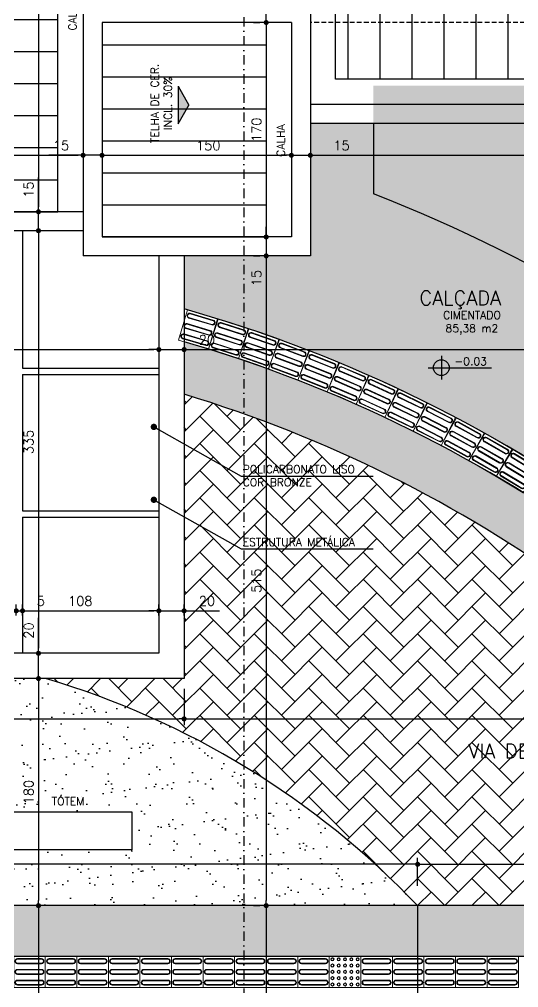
# Model space of a CAD drawing. Header units: millimetres. Extents: x 11997 to 115617, y -26993 to 31834.
# Drawn here: x 14232 to 14627, y -26061 to -25293 of the extents above; entities that cross this region are included whole.
import ezdxf
from ezdxf.enums import TextEntityAlignment as Align

# ---------------------------------------------------------------- set-up
doc = ezdxf.new("R2010")
doc.units = ezdxf.units.MM
doc.linetypes.add('DASHDOT', pattern=[1, 0.5, -0.25, 0, -0.25])
doc.linetypes.add('HIDDEN', pattern=[0.375, 0.25, -0.125])
doc.layers.add('AREA-AMB', color=5, linetype='Continuous', plot=False)
for name, color, linetype in [('COTA', 4, 'Continuous'), ('GRAMA', 64, 'Continuous'), ('H. PAVER CINZA 1', 252, 'Continuous'), ('HATCH', 1, 'Continuous'), ('LCORTE', 1, 'Continuous'), ('NIVEL', 1, 'Continuous'), ('PENA 01', 1, 'Continuous'), ('PENA2', 2, 'Continuous'), ('PENA3', 3, 'Continuous'), ('PROJ', 1, 'HIDDEN'), ('TEXTO1', 1, 'Continuous'), ('TEXTO2', 2, 'Continuous'), ('TEXTO3', 3, 'Continuous')]:
    doc.layers.add(name, color=color, linetype=linetype)
doc.layers.add('PISO TATIL', color=30, linetype='Continuous', lineweight=0)
doc.styles.add('ROMANS', font='romans.shx')
doc.dimstyles.new('EXTERNA100', dxfattribs={"dimtxt": 12.5, "dimasz": 5, "dimexe": 10, "dimexo": 30, "dimgap": 5.5, "dimtad": 1, "dimzin": 12, "dimdsep": 46, "dimtxsty": 'ROMANS', "dimblk1": 'DOT', "dimblk2": 'DOT', "dimsah": 1, "dimcen": 9, "dimclrt": 2, "dimadec": 0, "dimazin": 0, "dimtfac": 1, "dimtmove": 0, "dimatfit": 1, "dimldrblk": 'DOT', "dimfxl": 1, "dimtolj": 1, "dimtzin": 4, "dimarcsym": 0})
doc.dimstyles.new('EXTERNA50', dxfattribs={"dimtxt": 7.5, "dimasz": 4, "dimexe": 5, "dimexo": 30, "dimgap": 4, "dimtad": 1, "dimzin": 12, "dimdsep": 46, "dimtxsty": 'ROMANS', "dimblk1": 'DOT', "dimblk2": 'DOT', "dimsah": 1, "dimcen": 9, "dimclrt": 2, "dimaunit": 1, "dimadec": 3, "dimazin": 0, "dimtfac": 1, "dimtmove": 0, "dimatfit": 1, "dimldrblk": 'DOT', "dimfxl": 1, "dimtolj": 1, "dimtzin": 4, "dimarcsym": 0})
pattern_1 = [(37.5, (13871.96, -25995.616), (-0.8, 24.47066), [0, -19.304, 0, -21.59, 0, -20.6375]), (7.5, (13871.96, -25995.616), (22.4762, 35.8413), [0, -10.414, 0, -17.399, 0, -6.6675]), (327.5, (13856.339, -25995.616), (39.5496, 0.07186), [0, -6.35, 0, -22.86, 0, -29.845]), (317.5, (13856.34, -25995.616), (38.1778, 11.1465), [0, -3.175, 0, -14.986, 0, -17.145])]

# ---------------------------------------------------------------- blocks, each defined once
blk = doc.blocks.new('*U11')
blk.add_hatch(color=256).paths.add_polyline_path([(8.3, -30), (25.6, 0), (8.3, 30)])
for p, q in [((8.3, 30), (25.6, 0)), ((8.3, -30), (8.3, 30)), ((8.3, -30), (25.6, 0))]:
    blk.add_line(p, q)
blk = doc.blocks.new('_DOT')
at = {"color": 0, "linetype": 'ByBlock'}
blk.add_line((-0.5, 0), (-1, 0), dxfattribs=at)
at = {"color": 0, "linetype": 'ByBlock', "const_width": 0.5}
blk.add_lwpolyline([(-0.25, 0, 1), (0.25, 0, 1)], format="xyb", close=True, dxfattribs=at)
blk = doc.blocks.new('*D32')
at = {"layer": 'COTA', "color": 0, "lineweight": -2, "transparency": 16777216}
for p, q in [((14427.25, -25276.62), (14427.25, -25253.54)), ((14417.22, -25280.62), (14422.25, -25280.62)), ((14427.25, -25295.62), (14427.25, -25280.62)), ((14417.22, -25295.62), (14422.25, -25295.62)), ((14427.25, -25299.62), (14427.25, -25303.62))]:
    blk.add_line(p, q, dxfattribs=at)
at = {"layer": 'Defpoints', "color": 0, "transparency": 16777216}
for p in [(14427.25, -25280.62), (14447.22, -25280.62), (14447.22, -25295.62)]:
    blk.add_point(p, dxfattribs=at)
at = {"layer": 'COTA', "color": 0, "lineweight": -2, "transparency": 16777216, "xscale": 4, "yscale": 4, "zscale": 4}
for p, rotation in [((14427.25, -25280.62), 270), ((14427.25, -25295.62), 90)]:
    blk.add_blockref('_DOT', p, dxfattribs=dict(at, rotation=rotation))
at = {"layer": 'COTA', "color": 2, "transparency": 16777216, "insert": (14419.5, -25263.08), "char_height": 7.5, "attachment_point": 5, "rotation": 90, "style": 'ROMANS'}
blk.add_mtext('\\A1;15', dxfattribs=at)
blk = doc.blocks.new('*D33')
at = {"layer": 'COTA', "color": 0, "lineweight": -2, "transparency": 16777216}
for p, q in [((14417.22, -25295.62), (14422.25, -25295.62)), ((14427.25, -25299.62), (14427.25, -25461.62)), ((14417.22, -25465.62), (14422.25, -25465.62))]:
    blk.add_line(p, q, dxfattribs=at)
at = {"layer": 'Defpoints', "color": 0, "transparency": 16777216}
for p in [(14447.22, -25295.62), (14427.25, -25465.62), (14447.22, -25465.62)]:
    blk.add_point(p, dxfattribs=at)
at = {"layer": 'COTA', "color": 0, "lineweight": -2, "transparency": 16777216, "xscale": 4, "yscale": 4, "zscale": 4}
for p, rotation in [((14427.25, -25295.62), 90), ((14427.25, -25465.62), 270)]:
    blk.add_blockref('_DOT', p, dxfattribs=dict(at, rotation=rotation))
at = {"layer": 'COTA', "color": 2, "transparency": 16777216, "insert": (14419.5, -25380.62), "char_height": 7.5, "attachment_point": 5, "rotation": 90, "style": 'ROMANS'}
blk.add_mtext('\\A1;170', dxfattribs=at)
blk = doc.blocks.new('*D34')
at = {"layer": 'COTA', "color": 0, "lineweight": -2, "transparency": 16777216}
for p, q in [((14427.25, -25461.62), (14427.25, -25457.62)), ((14417.22, -25465.62), (14422.25, -25465.62)), ((14427.25, -25465.62), (14427.25, -25480.62)), ((14417.22, -25480.62), (14422.25, -25480.62)), ((14427.25, -25484.62), (14427.25, -25507.69))]:
    blk.add_line(p, q, dxfattribs=at)
at = {"layer": 'Defpoints', "color": 0, "transparency": 16777216}
for p in [(14447.22, -25465.62), (14427.25, -25480.62), (14447.22, -25480.62)]:
    blk.add_point(p, dxfattribs=at)
at = {"layer": 'COTA', "color": 0, "lineweight": -2, "transparency": 16777216, "xscale": 4, "yscale": 4, "zscale": 4}
for p, rotation in [((14427.25, -25465.62), 270), ((14427.25, -25480.62), 90)]:
    blk.add_blockref('_DOT', p, dxfattribs=dict(at, rotation=rotation))
at = {"layer": 'COTA', "color": 2, "transparency": 16777216, "insert": (14419.5, -25498.15), "char_height": 7.5, "attachment_point": 5, "rotation": 90, "style": 'ROMANS'}
blk.add_mtext('\\A1;15', dxfattribs=at)
blk = doc.blocks.new('*D35')
at = {"layer": 'COTA', "color": 0, "lineweight": -2, "transparency": 16777216}
for p, q in [((14417.22, -25480.62), (14422.25, -25480.62)), ((14427.25, -25484.62), (14427.25, -25991.62)), ((14417.22, -25995.62), (14422.25, -25995.62))]:
    blk.add_line(p, q, dxfattribs=at)
at = {"layer": 'Defpoints', "color": 0, "transparency": 16777216}
for p in [(14447.22, -25480.62), (14427.25, -25995.62), (14447.22, -25995.62)]:
    blk.add_point(p, dxfattribs=at)
at = {"layer": 'COTA', "color": 0, "lineweight": -2, "transparency": 16777216, "xscale": 4, "yscale": 4, "zscale": 4}
for p, rotation in [((14427.25, -25480.62), 90), ((14427.25, -25995.62), 270)]:
    blk.add_blockref('_DOT', p, dxfattribs=dict(at, rotation=rotation))
at = {"layer": 'COTA', "color": 2, "transparency": 16777216, "insert": (14419.5, -25738.12), "char_height": 7.5, "attachment_point": 5, "rotation": 90, "style": 'ROMANS'}
blk.add_mtext('\\A1;515', dxfattribs=at)
blk = doc.blocks.new('*D36')
at = {"layer": 'COTA', "color": 0, "lineweight": -2, "transparency": 16777216}
for p, q in [((14417.22, -25995.62), (14422.25, -25995.62)), ((14427.25, -25999.62), (14427.25, -26291.62)), ((14417.22, -26295.62), (14422.25, -26295.62))]:
    blk.add_line(p, q, dxfattribs=at)
at = {"layer": 'Defpoints', "color": 0, "transparency": 16777216}
for p in [(14447.22, -25995.62), (14427.25, -26295.62), (14447.22, -26295.62)]:
    blk.add_point(p, dxfattribs=at)
at = {"layer": 'COTA', "color": 0, "lineweight": -2, "transparency": 16777216, "xscale": 4, "yscale": 4, "zscale": 4}
for p, rotation in [((14427.25, -25995.62), 90), ((14427.25, -26295.62), 270)]:
    blk.add_blockref('_DOT', p, dxfattribs=dict(at, rotation=rotation))
at = {"layer": 'COTA', "color": 2, "transparency": 16777216, "insert": (14419.5, -26145.62), "char_height": 7.5, "attachment_point": 5, "rotation": 90, "style": 'ROMANS'}
blk.add_mtext('\\A1;300', dxfattribs=at)
blk = doc.blocks.new('*D89')
at = {"layer": 'COTA', "color": 0, "lineweight": -2, "transparency": 16777216}
for p, q in [((13842.22, -25387.99), (13842.22, -25405.86)), ((14282.22, -25387.99), (14282.22, -25405.86)), ((13846.22, -25400.86), (14278.22, -25400.86))]:
    blk.add_line(p, q, dxfattribs=at)
at = {"layer": 'Defpoints', "color": 0, "transparency": 16777216}
for p in [(13842.22, -25357.99), (14282.22, -25357.99), (14282.22, -25400.86)]:
    blk.add_point(p, dxfattribs=at)
at = {"layer": 'COTA', "color": 0, "lineweight": -2, "transparency": 16777216, "xscale": 4, "yscale": 4, "zscale": 4, "rotation": 180}
blk.add_blockref('_DOT', (13842.22, -25400.86), dxfattribs=at)
at = {"layer": 'COTA', "color": 0, "lineweight": -2, "transparency": 16777216, "xscale": 4, "yscale": 4, "zscale": 4}
blk.add_blockref('_DOT', (14282.22, -25400.86), dxfattribs=at)
at = {"layer": 'COTA', "color": 2, "transparency": 16777216, "insert": (14062.22, -25393.11), "char_height": 7.5, "attachment_point": 5, "style": 'ROMANS'}
blk.add_mtext('\\A1;440', dxfattribs=at)
blk = doc.blocks.new('*D90')
at = {"layer": 'COTA', "color": 0, "lineweight": -2, "transparency": 16777216}
for p, q in [((14282.22, -25392.18), (14282.22, -25405.86)), ((14297.22, -25392.18), (14297.22, -25405.86)), ((14278.22, -25400.86), (14255.15, -25400.86)), ((14297.22, -25400.86), (14282.22, -25400.86)), ((14301.22, -25400.86), (14305.22, -25400.86))]:
    blk.add_line(p, q, dxfattribs=at)
at = {"layer": 'Defpoints', "color": 0, "transparency": 16777216}
for p in [(14282.22, -25362.18), (14297.22, -25362.18), (14282.22, -25400.86)]:
    blk.add_point(p, dxfattribs=at)
at = {"layer": 'COTA', "color": 0, "lineweight": -2, "transparency": 16777216, "xscale": 4, "yscale": 4, "zscale": 4}
blk.add_blockref('_DOT', (14282.22, -25400.86), dxfattribs=at)
at = {"layer": 'COTA', "color": 0, "lineweight": -2, "transparency": 16777216, "xscale": 4, "yscale": 4, "zscale": 4, "rotation": 180}
blk.add_blockref('_DOT', (14297.22, -25400.86), dxfattribs=at)
at = {"layer": 'COTA', "color": 2, "transparency": 16777216, "insert": (14264.69, -25393.11), "char_height": 7.5, "attachment_point": 5, "style": 'ROMANS'}
blk.add_mtext('\\A1;15', dxfattribs=at)
blk = doc.blocks.new('*D91')
at = {"layer": 'COTA', "color": 0, "lineweight": -2, "transparency": 16777216}
for p, q in [((14297.22, -25392.18), (14297.22, -25405.86)), ((14447.22, -25392.18), (14447.22, -25405.86)), ((14301.22, -25400.86), (14443.22, -25400.86))]:
    blk.add_line(p, q, dxfattribs=at)
at = {"layer": 'Defpoints', "color": 0, "transparency": 16777216}
for p in [(14297.22, -25362.18), (14447.22, -25362.18), (14447.22, -25400.86)]:
    blk.add_point(p, dxfattribs=at)
at = {"layer": 'COTA', "color": 0, "lineweight": -2, "transparency": 16777216, "xscale": 4, "yscale": 4, "zscale": 4, "rotation": 180}
blk.add_blockref('_DOT', (14297.22, -25400.86), dxfattribs=at)
at = {"layer": 'COTA', "color": 0, "lineweight": -2, "transparency": 16777216, "xscale": 4, "yscale": 4, "zscale": 4}
blk.add_blockref('_DOT', (14447.22, -25400.86), dxfattribs=at)
at = {"layer": 'COTA', "color": 2, "transparency": 16777216, "insert": (14381.42, -25393.11), "char_height": 7.5, "attachment_point": 5, "style": 'ROMANS'}
blk.add_mtext('\\A1;150', dxfattribs=at)
blk = doc.blocks.new('*D92')
at = {"layer": 'COTA', "color": 0, "lineweight": -2, "transparency": 16777216}
for p, q in [((14443.22, -25400.86), (14439.22, -25400.86)), ((14447.22, -25400.86), (14462.22, -25400.86)), ((14466.22, -25400.86), (14496.48, -25400.86)), ((14447.22, -25405.62), (14447.22, -25405.86)), ((14462.22, -25405.62), (14462.22, -25405.86))]:
    blk.add_line(p, q, dxfattribs=at)
at = {"layer": 'Defpoints', "color": 0, "transparency": 16777216}
for p in [(14447.22, -25375.62), (14462.22, -25375.62), (14447.22, -25400.86)]:
    blk.add_point(p, dxfattribs=at)
at = {"layer": 'COTA', "color": 0, "lineweight": -2, "transparency": 16777216, "xscale": 4, "yscale": 4, "zscale": 4}
blk.add_blockref('_DOT', (14447.22, -25400.86), dxfattribs=at)
at = {"layer": 'COTA', "color": 0, "lineweight": -2, "transparency": 16777216, "xscale": 4, "yscale": 4, "zscale": 4, "rotation": 180}
blk.add_blockref('_DOT', (14462.22, -25400.86), dxfattribs=at)
at = {"layer": 'COTA', "color": 2, "transparency": 16777216, "insert": (14486.95, -25393.11), "char_height": 7.5, "attachment_point": 5, "style": 'ROMANS'}
blk.add_mtext('\\A1;15', dxfattribs=at)
blk = doc.blocks.new('*D93')
at = {"layer": 'COTA', "color": 0, "lineweight": -2, "transparency": 16777216}
for p, q in [((14992.22, -25390.62), (14992.22, -25405.86)), ((14466.22, -25400.86), (14988.22, -25400.86)), ((14462.22, -25405.62), (14462.22, -25405.86))]:
    blk.add_line(p, q, dxfattribs=at)
at = {"layer": 'Defpoints', "color": 0, "transparency": 16777216}
for p in [(14992.22, -25360.62), (14462.22, -25375.62), (14992.22, -25400.86)]:
    blk.add_point(p, dxfattribs=at)
at = {"layer": 'COTA', "color": 0, "lineweight": -2, "transparency": 16777216, "xscale": 4, "yscale": 4, "zscale": 4, "rotation": 180}
blk.add_blockref('_DOT', (14462.22, -25400.86), dxfattribs=at)
at = {"layer": 'COTA', "color": 0, "lineweight": -2, "transparency": 16777216, "xscale": 4, "yscale": 4, "zscale": 4}
blk.add_blockref('_DOT', (14992.22, -25400.86), dxfattribs=at)
at = {"layer": 'COTA', "color": 2, "transparency": 16777216, "insert": (14727.22, -25393.11), "char_height": 7.5, "attachment_point": 5, "style": 'ROMANS'}
blk.add_mtext('\\A1;530', dxfattribs=at)
blk = doc.blocks.new('*D99')
at = {"layer": 'COTA', "color": 0, "lineweight": -2, "transparency": 16777216}
for p, q in [((14342.22, -25530.62), (14342.22, -25559.87)), ((13782.22, -25540.62), (13782.22, -25559.87)), ((13786.22, -25554.87), (14338.22, -25554.87))]:
    blk.add_line(p, q, dxfattribs=at)
at = {"layer": 'Defpoints', "color": 0, "transparency": 16777216}
for p in [(14342.22, -25500.62), (13782.22, -25510.62), (14342.22, -25554.87)]:
    blk.add_point(p, dxfattribs=at)
at = {"layer": 'COTA', "color": 0, "lineweight": -2, "transparency": 16777216, "xscale": 4, "yscale": 4, "zscale": 4, "rotation": 180}
blk.add_blockref('_DOT', (13782.22, -25554.87), dxfattribs=at)
at = {"layer": 'COTA', "color": 0, "lineweight": -2, "transparency": 16777216, "xscale": 4, "yscale": 4, "zscale": 4}
blk.add_blockref('_DOT', (14342.22, -25554.87), dxfattribs=at)
at = {"layer": 'COTA', "color": 2, "transparency": 16777216, "insert": (14062.22, -25547.12), "char_height": 7.5, "attachment_point": 5, "style": 'ROMANS'}
blk.add_mtext('\\A1;560', dxfattribs=at)
blk = doc.blocks.new('*D100')
at = {"layer": 'COTA', "color": 0, "lineweight": -2, "transparency": 16777216}
for p, q in [((14342.22, -25530.62), (14342.22, -25559.87)), ((14338.22, -25554.87), (14334.22, -25554.87)), ((14342.22, -25554.87), (14362.22, -25554.87)), ((14362.22, -25550.64), (14362.22, -25559.87)), ((14366.22, -25554.87), (14390.37, -25554.87))]:
    blk.add_line(p, q, dxfattribs=at)
at = {"layer": 'Defpoints', "color": 0, "transparency": 16777216}
for p in [(14342.22, -25500.62), (14362.22, -25520.64), (14362.22, -25554.87)]:
    blk.add_point(p, dxfattribs=at)
at = {"layer": 'COTA', "color": 0, "lineweight": -2, "transparency": 16777216, "xscale": 4, "yscale": 4, "zscale": 4}
blk.add_blockref('_DOT', (14342.22, -25554.87), dxfattribs=at)
at = {"layer": 'COTA', "color": 0, "lineweight": -2, "transparency": 16777216, "xscale": 4, "yscale": 4, "zscale": 4, "rotation": 180}
blk.add_blockref('_DOT', (14362.22, -25554.87), dxfattribs=at)
at = {"layer": 'COTA', "color": 2, "transparency": 16777216, "insert": (14380.29, -25547.12), "char_height": 7.5, "attachment_point": 5, "style": 'ROMANS'}
blk.add_mtext('\\A1;20', dxfattribs=at)
blk = doc.blocks.new('*D101')
at = {"layer": 'COTA', "color": 0, "lineweight": -2, "transparency": 16777216}
for p, q in [((15007.22, -25405.62), (15007.22, -25559.87)), ((14362.22, -25550.64), (14362.22, -25559.87)), ((14366.22, -25554.87), (15003.22, -25554.87))]:
    blk.add_line(p, q, dxfattribs=at)
at = {"layer": 'Defpoints', "color": 0, "transparency": 16777216}
for p in [(15007.22, -25375.62), (14362.22, -25520.64), (15007.22, -25554.87)]:
    blk.add_point(p, dxfattribs=at)
at = {"layer": 'COTA', "color": 0, "lineweight": -2, "transparency": 16777216, "xscale": 4, "yscale": 4, "zscale": 4, "rotation": 180}
blk.add_blockref('_DOT', (14362.22, -25554.87), dxfattribs=at)
at = {"layer": 'COTA', "color": 0, "lineweight": -2, "transparency": 16777216, "xscale": 4, "yscale": 4, "zscale": 4}
blk.add_blockref('_DOT', (15007.22, -25554.87), dxfattribs=at)
at = {"layer": 'COTA', "color": 2, "transparency": 16777216, "insert": (14684.72, -25547.12), "char_height": 7.5, "attachment_point": 5, "style": 'ROMANS'}
blk.add_mtext('\\A1;645', dxfattribs=at)
blk = doc.blocks.new('*D103')
at = {"layer": 'COTA', "color": 0, "lineweight": -2, "transparency": 16777216}
for p, q in [((13762.22, -25817.86), (13762.22, -25852.6)), ((14362.22, -25823.87), (14362.22, -25852.6)), ((13766.22, -25847.6), (14358.22, -25847.6))]:
    blk.add_line(p, q, dxfattribs=at)
at = {"layer": 'Defpoints', "color": 0, "transparency": 16777216}
for p in [(13762.22, -25787.86), (14362.22, -25793.87), (14362.22, -25847.6)]:
    blk.add_point(p, dxfattribs=at)
at = {"layer": 'COTA', "color": 0, "lineweight": -2, "transparency": 16777216, "xscale": 4, "yscale": 4, "zscale": 4, "rotation": 180}
blk.add_blockref('_DOT', (13762.22, -25847.6), dxfattribs=at)
at = {"layer": 'COTA', "color": 0, "lineweight": -2, "transparency": 16777216, "xscale": 4, "yscale": 4, "zscale": 4}
blk.add_blockref('_DOT', (14362.22, -25847.6), dxfattribs=at)
at = {"layer": 'COTA', "color": 2, "transparency": 16777216, "insert": (14062.22, -25839.85), "char_height": 7.5, "attachment_point": 5, "style": 'ROMANS'}
blk.add_mtext('\\A1;600', dxfattribs=at)
blk = doc.blocks.new('*D107')
at = {"layer": 'COTA', "color": 0, "lineweight": -2, "transparency": 16777216}
for p, q in [((14362.22, -25823.87), (14362.22, -25852.6)), ((14366.22, -25847.6), (15773.22, -25847.6)), ((15777.22, -25845.62), (15777.22, -25852.6))]:
    blk.add_line(p, q, dxfattribs=at)
at = {"layer": 'Defpoints', "color": 0, "transparency": 16777216}
for p in [(14362.22, -25793.87), (15777.22, -25815.62), (15777.22, -25847.6)]:
    blk.add_point(p, dxfattribs=at)
at = {"layer": 'COTA', "color": 0, "lineweight": -2, "transparency": 16777216, "xscale": 4, "yscale": 4, "zscale": 4, "rotation": 180}
blk.add_blockref('_DOT', (14362.22, -25847.6), dxfattribs=at)
at = {"layer": 'COTA', "color": 0, "lineweight": -2, "transparency": 16777216, "xscale": 4, "yscale": 4, "zscale": 4}
blk.add_blockref('_DOT', (15777.22, -25847.6), dxfattribs=at)
at = {"layer": 'COTA', "color": 2, "transparency": 16777216, "insert": (15069.72, -25839.85), "char_height": 7.5, "attachment_point": 5, "style": 'ROMANS'}
blk.add_mtext('\\A1;1415', dxfattribs=at)
blk = doc.blocks.new('*D120')
at = {"layer": 'COTA', "color": 0, "lineweight": -2, "transparency": 16777216}
for p, q in [((14252.22, -24930.62), (14241.85, -24930.62)), ((14246.85, -24934.62), (14246.85, -25441.62)), ((14252.22, -25445.62), (14241.85, -25445.62))]:
    blk.add_line(p, q, dxfattribs=at)
at = {"layer": 'Defpoints', "color": 0, "transparency": 16777216}
for p in [(14282.22, -24930.62), (14246.85, -25445.62), (14282.22, -25445.62)]:
    blk.add_point(p, dxfattribs=at)
at = {"layer": 'COTA', "color": 0, "lineweight": -2, "transparency": 16777216, "xscale": 4, "yscale": 4, "zscale": 4}
for p, rotation in [((14246.85, -24930.62), 90), ((14246.85, -25445.62), 270)]:
    blk.add_blockref('_DOT', p, dxfattribs=dict(at, rotation=rotation))
at = {"layer": 'COTA', "color": 2, "transparency": 16777216, "insert": (14239.1, -25188.12), "char_height": 7.5, "attachment_point": 5, "rotation": 90, "style": 'ROMANS'}
blk.add_mtext('\\A1;515', dxfattribs=at)
blk = doc.blocks.new('*D121')
at = {"layer": 'COTA', "color": 0, "lineweight": -2, "transparency": 16777216}
for p, q in [((14246.85, -25441.62), (14246.85, -25418.54)), ((14252.22, -25445.62), (14241.85, -25445.62)), ((14246.85, -25460.62), (14246.85, -25445.62)), ((14252.22, -25460.62), (14241.85, -25460.62)), ((14246.85, -25464.62), (14246.85, -25468.62))]:
    blk.add_line(p, q, dxfattribs=at)
at = {"layer": 'Defpoints', "color": 0, "transparency": 16777216}
for p in [(14246.85, -25445.62), (14282.22, -25445.62), (14282.22, -25460.62)]:
    blk.add_point(p, dxfattribs=at)
at = {"layer": 'COTA', "color": 0, "lineweight": -2, "transparency": 16777216, "xscale": 4, "yscale": 4, "zscale": 4}
for p, rotation in [((14246.85, -25445.62), 270), ((14246.85, -25460.62), 90)]:
    blk.add_blockref('_DOT', p, dxfattribs=dict(at, rotation=rotation))
at = {"layer": 'COTA', "color": 2, "transparency": 16777216, "insert": (14239.1, -25428.08), "char_height": 7.5, "attachment_point": 5, "rotation": 90, "style": 'ROMANS'}
blk.add_mtext('\\A1;15', dxfattribs=at)
blk = doc.blocks.new('*D122')
at = {"layer": 'COTA', "color": 0, "lineweight": -2, "transparency": 16777216}
for p, q in [((14252.22, -25460.62), (14241.85, -25460.62)), ((14246.85, -25464.62), (14246.85, -25791.62)), ((14252.22, -25795.62), (14241.85, -25795.62))]:
    blk.add_line(p, q, dxfattribs=at)
at = {"layer": 'Defpoints', "color": 0, "transparency": 16777216}
for p in [(14282.22, -25460.62), (14246.85, -25795.62), (14282.22, -25795.62)]:
    blk.add_point(p, dxfattribs=at)
at = {"layer": 'COTA', "color": 0, "lineweight": -2, "transparency": 16777216, "xscale": 4, "yscale": 4, "zscale": 4}
for p, rotation in [((14246.85, -25460.62), 90), ((14246.85, -25795.62), 270)]:
    blk.add_blockref('_DOT', p, dxfattribs=dict(at, rotation=rotation))
at = {"layer": 'COTA', "color": 2, "transparency": 16777216, "insert": (14239.1, -25628.12), "char_height": 7.5, "attachment_point": 5, "rotation": 90, "style": 'ROMANS'}
blk.add_mtext('\\A1;335', dxfattribs=at)
blk = doc.blocks.new('*D123')
at = {"layer": 'COTA', "color": 0, "lineweight": -2, "transparency": 16777216}
for p, q in [((14246.85, -25791.62), (14246.85, -25767.48)), ((14258.2, -25795.62), (14241.85, -25795.62)), ((14246.85, -25815.62), (14246.85, -25795.62)), ((14258.2, -25815.62), (14241.85, -25815.62)), ((14246.85, -25819.62), (14246.85, -25823.62))]:
    blk.add_line(p, q, dxfattribs=at)
at = {"layer": 'Defpoints', "color": 0, "transparency": 16777216}
for p in [(14246.85, -25795.62), (14288.2, -25795.62), (14288.2, -25815.62)]:
    blk.add_point(p, dxfattribs=at)
at = {"layer": 'COTA', "color": 0, "lineweight": -2, "transparency": 16777216, "xscale": 4, "yscale": 4, "zscale": 4}
for p, rotation in [((14246.85, -25795.62), 270), ((14246.85, -25815.62), 90)]:
    blk.add_blockref('_DOT', p, dxfattribs=dict(at, rotation=rotation))
at = {"layer": 'COTA', "color": 2, "transparency": 16777216, "insert": (14239.1, -25777.55), "char_height": 7.5, "attachment_point": 5, "rotation": 90, "style": 'ROMANS'}
blk.add_mtext('\\A1;20', dxfattribs=at)
blk = doc.blocks.new('*D124')
at = {"layer": 'COTA', "color": 0, "lineweight": -2, "transparency": 16777216}
for p, q in [((14258.2, -25815.62), (14241.85, -25815.62)), ((14246.85, -25819.62), (14246.85, -25991.62)), ((14258.2, -25995.62), (14241.85, -25995.62))]:
    blk.add_line(p, q, dxfattribs=at)
at = {"layer": 'Defpoints', "color": 0, "transparency": 16777216}
for p in [(14288.2, -25815.62), (14246.85, -25995.62), (14288.2, -25995.62)]:
    blk.add_point(p, dxfattribs=at)
at = {"layer": 'COTA', "color": 0, "lineweight": -2, "transparency": 16777216, "xscale": 4, "yscale": 4, "zscale": 4}
for p, rotation in [((14246.85, -25815.62), 90), ((14246.85, -25995.62), 270)]:
    blk.add_blockref('_DOT', p, dxfattribs=dict(at, rotation=rotation))
at = {"layer": 'COTA', "color": 2, "transparency": 16777216, "insert": (14239.1, -25905.62), "char_height": 7.5, "attachment_point": 5, "rotation": 90, "style": 'ROMANS'}
blk.add_mtext('\\A1;180', dxfattribs=at)
blk = doc.blocks.new('*D125')
at = {"layer": 'COTA', "color": 0, "lineweight": -2, "transparency": 16777216}
for p, q in [((14258.2, -25995.62), (14241.85, -25995.62)), ((14246.85, -25999.62), (14246.85, -26291.62)), ((14258.2, -26295.62), (14241.85, -26295.62))]:
    blk.add_line(p, q, dxfattribs=at)
at = {"layer": 'Defpoints', "color": 0, "transparency": 16777216}
for p in [(14288.2, -25995.62), (14246.85, -26295.62), (14288.2, -26295.62)]:
    blk.add_point(p, dxfattribs=at)
at = {"layer": 'COTA', "color": 0, "lineweight": -2, "transparency": 16777216, "xscale": 4, "yscale": 4, "zscale": 4}
for p, rotation in [((14246.85, -25995.62), 90), ((14246.85, -26295.62), 270)]:
    blk.add_blockref('_DOT', p, dxfattribs=dict(at, rotation=rotation))
at = {"layer": 'COTA', "color": 2, "transparency": 16777216, "insert": (14239.1, -26145.62), "char_height": 7.5, "attachment_point": 5, "rotation": 90, "style": 'ROMANS'}
blk.add_mtext('\\A1;300', dxfattribs=at)
blk = doc.blocks.new('*D155')
at = {"layer": 'COTA', "color": 0, "lineweight": -2, "transparency": 16777216}
for p, q in [((14547.22, -25979.91), (14547.22, -25957.83)), ((14551.22, -25962.83), (15788.22, -25962.83)), ((15792.22, -25965.62), (15792.22, -25957.83))]:
    blk.add_line(p, q, dxfattribs=at)
at = {"layer": 'Defpoints', "color": 0, "transparency": 16777216}
for p in [(15792.22, -25962.83), (15792.22, -25995.62), (14547.22, -26009.91)]:
    blk.add_point(p, dxfattribs=at)
at = {"layer": 'COTA', "color": 0, "lineweight": -2, "transparency": 16777216, "xscale": 4, "yscale": 4, "zscale": 4, "rotation": 180}
blk.add_blockref('_DOT', (14547.22, -25962.83), dxfattribs=at)
at = {"layer": 'COTA', "color": 0, "lineweight": -2, "transparency": 16777216, "xscale": 4, "yscale": 4, "zscale": 4}
blk.add_blockref('_DOT', (15792.22, -25962.83), dxfattribs=at)
at = {"layer": 'COTA', "color": 2, "transparency": 16777216, "insert": (15169.72, -25955.08), "char_height": 7.5, "attachment_point": 5, "style": 'ROMANS'}
blk.add_mtext('\\A1;1245', dxfattribs=at)
blk = doc.blocks.new('*D156')
at = {"layer": 'COTA', "color": 0, "lineweight": -2, "transparency": 16777216}
for p, q in [((13577.22, -25973.95), (13577.22, -25957.83)), ((14543.22, -25962.83), (13581.22, -25962.83)), ((14547.22, -25979.91), (14547.22, -25957.83))]:
    blk.add_line(p, q, dxfattribs=at)
at = {"layer": 'Defpoints', "color": 0, "transparency": 16777216}
for p in [(13577.22, -25962.83), (13577.22, -26003.95), (14547.22, -26009.91)]:
    blk.add_point(p, dxfattribs=at)
at = {"layer": 'COTA', "color": 0, "lineweight": -2, "transparency": 16777216, "xscale": 4, "yscale": 4, "zscale": 4, "rotation": 180}
blk.add_blockref('_DOT', (13577.22, -25962.83), dxfattribs=at)
at = {"layer": 'COTA', "color": 0, "lineweight": -2, "transparency": 16777216, "xscale": 4, "yscale": 4, "zscale": 4}
blk.add_blockref('_DOT', (14547.22, -25962.83), dxfattribs=at)
at = {"layer": 'COTA', "color": 2, "transparency": 16777216, "insert": (14062.22, -25955.08), "char_height": 7.5, "attachment_point": 5, "style": 'ROMANS'}
blk.add_mtext('\\A1;970', dxfattribs=at)
blk = doc.blocks.new('*D165')
at = {"layer": 'COTA', "color": 0, "lineweight": -2, "transparency": 16777216}
for p, q in [((14229.22, -25765.62), (14229.22, -25756.93)), ((14234.22, -25765.62), (14234.22, -25756.93)), ((14225.22, -25761.93), (14221.22, -25761.93)), ((14229.22, -25761.93), (14234.22, -25761.93)), ((14238.22, -25761.93), (14255.22, -25761.93))]:
    blk.add_line(p, q, dxfattribs=at)
at = {"layer": 'Defpoints', "color": 0, "transparency": 16777216}
for p in [(14234.22, -25761.93), (14229.22, -25795.62), (14234.22, -25795.62)]:
    blk.add_point(p, dxfattribs=at)
at = {"layer": 'COTA', "color": 0, "lineweight": -2, "transparency": 16777216, "xscale": 4, "yscale": 4, "zscale": 4}
blk.add_blockref('_DOT', (14229.22, -25761.93), dxfattribs=at)
at = {"layer": 'COTA', "color": 0, "lineweight": -2, "transparency": 16777216, "xscale": 4, "yscale": 4, "zscale": 4, "rotation": 180}
blk.add_blockref('_DOT', (14234.22, -25761.93), dxfattribs=at)
at = {"layer": 'COTA', "color": 2, "transparency": 16777216, "insert": (14248.72, -25754.18), "char_height": 7.5, "attachment_point": 5, "style": 'ROMANS'}
blk.add_mtext('\\A1;5', dxfattribs=at)
blk = doc.blocks.new('*D166')
at = {"layer": 'COTA', "color": 0, "lineweight": -2, "transparency": 16777216}
for p, q in [((14234.22, -25765.62), (14234.22, -25756.93)), ((14342.22, -25765.62), (14342.22, -25756.93)), ((14238.22, -25761.93), (14338.22, -25761.93))]:
    blk.add_line(p, q, dxfattribs=at)
at = {"layer": 'Defpoints', "color": 0, "transparency": 16777216}
for p in [(14342.22, -25761.93), (14234.22, -25795.62), (14342.22, -25795.62)]:
    blk.add_point(p, dxfattribs=at)
at = {"layer": 'COTA', "color": 0, "lineweight": -2, "transparency": 16777216, "xscale": 4, "yscale": 4, "zscale": 4, "rotation": 180}
blk.add_blockref('_DOT', (14234.22, -25761.93), dxfattribs=at)
at = {"layer": 'COTA', "color": 0, "lineweight": -2, "transparency": 16777216, "xscale": 4, "yscale": 4, "zscale": 4}
blk.add_blockref('_DOT', (14342.22, -25761.93), dxfattribs=at)
at = {"layer": 'COTA', "color": 2, "transparency": 16777216, "insert": (14279.98, -25754.18), "char_height": 7.5, "attachment_point": 5, "style": 'ROMANS'}
blk.add_mtext('\\A1;108', dxfattribs=at)
blk = doc.blocks.new('*D167')
at = {"layer": 'COTA', "color": 0, "lineweight": -2, "transparency": 16777216}
for p, q in [((14342.22, -25765.62), (14342.22, -25756.93)), ((14362.22, -25765.62), (14362.22, -25756.93)), ((14338.22, -25761.93), (14334.22, -25761.93)), ((14342.22, -25761.93), (14362.22, -25761.93)), ((14366.22, -25761.93), (14390.37, -25761.93))]:
    blk.add_line(p, q, dxfattribs=at)
at = {"layer": 'Defpoints', "color": 0, "transparency": 16777216}
for p in [(14362.22, -25761.93), (14342.22, -25795.62), (14362.22, -25795.62)]:
    blk.add_point(p, dxfattribs=at)
at = {"layer": 'COTA', "color": 0, "lineweight": -2, "transparency": 16777216, "xscale": 4, "yscale": 4, "zscale": 4}
blk.add_blockref('_DOT', (14342.22, -25761.93), dxfattribs=at)
at = {"layer": 'COTA', "color": 0, "lineweight": -2, "transparency": 16777216, "xscale": 4, "yscale": 4, "zscale": 4, "rotation": 180}
blk.add_blockref('_DOT', (14362.22, -25761.93), dxfattribs=at)
at = {"layer": 'COTA', "color": 2, "transparency": 16777216, "insert": (14380.29, -25754.18), "char_height": 7.5, "attachment_point": 5, "style": 'ROMANS'}
blk.add_mtext('\\A1;20', dxfattribs=at)
blk = doc.blocks.new('PISOTATILALERTA')
at = {"layer": 'PISO TATIL'}
blk.add_line((-11511.37, -967.26), (-11486.37, -967.26), dxfattribs=at)
blk.add_lwpolyline([(-11511.37, -942.26), (-11486.37, -942.26), (-11486.37, -967.26), (-11511.37, -967.26), (-11511.37, -942.26)], dxfattribs=at)
for centre, radius in [((-11508.87, -944.76), 1.25), ((-11508.87, -944.76), 1), ((-11503.87, -944.76), 1.25), ((-11503.87, -944.76), 1), ((-11498.87, -944.76), 1.25), ((-11498.87, -944.76), 1), ((-11493.87, -944.76), 1.25), ((-11493.87, -944.76), 1), ((-11488.87, -944.76), 1.25), ((-11488.87, -944.76), 1), ((-11508.87, -949.76), 1.25), ((-11508.87, -949.76), 1), ((-11503.87, -949.76), 1.25), ((-11503.87, -949.76), 1), ((-11498.87, -949.76), 1.25), ((-11498.87, -949.76), 1), ((-11493.87, -949.76), 1.25), ((-11493.87, -949.76), 1), ((-11488.87, -949.76), 1.25), ((-11488.87, -949.76), 1), ((-11508.87, -954.76), 1.25), ((-11508.87, -959.76), 1.25), ((-11508.87, -954.76), 1), ((-11508.87, -959.76), 1), ((-11503.87, -954.76), 1.25), ((-11503.87, -959.76), 1.25), ((-11503.87, -954.76), 1), ((-11503.87, -959.76), 1), ((-11498.87, -954.76), 1.25), ((-11498.87, -959.76), 1.25), ((-11498.87, -954.76), 1), ((-11498.87, -959.76), 1), ((-11493.87, -954.76), 1.25), ((-11493.87, -959.76), 1.25), ((-11493.87, -954.76), 1), ((-11493.87, -959.76), 1), ((-11488.87, -954.76), 1.25), ((-11488.87, -959.76), 1.25), ((-11488.87, -954.76), 1), ((-11488.87, -959.76), 1), ((-11508.87, -964.76), 1.25), ((-11508.87, -964.76), 1), ((-11503.87, -964.76), 1.25), ((-11503.87, -964.76), 1), ((-11498.87, -964.76), 1.25), ((-11498.87, -964.76), 1), ((-11493.87, -964.76), 1.25), ((-11493.87, -964.76), 1), ((-11488.87, -964.76), 1.25), ((-11488.87, -964.76), 1)]:
    blk.add_circle(centre, radius, dxfattribs=at)
blk = doc.blocks.new('PISOTATILDIRECIONAL')
at = {"layer": 'PISO TATIL', "color": 160}
blk.add_lwpolyline([(-11745, -942.95), (-11720, -942.95), (-11720, -967.95), (-11745, -967.95), (-11745, -942.95)], dxfattribs=at)
for points in [[(-11742.01, -944.95), (-11723, -944.95, -1), (-11723, -948.95), (-11742, -948.95, -0.995542), (-11742.02, -944.95, 0.991103)], [(-11742.01, -945.45), (-11723, -945.45, -1), (-11723, -948.45), (-11742, -948.45, -0.995542), (-11742.01, -945.45, -0.995542)], [(-11742.01, -953.45), (-11723, -953.45, -1), (-11723, -957.45), (-11742, -957.45, -0.995542), (-11742.02, -953.45, 0.991103)], [(-11742.01, -953.95), (-11723, -953.95, -1), (-11723, -956.95), (-11742, -956.95, -0.995542), (-11742.01, -953.95, -0.995542)], [(-11742.01, -961.95), (-11723, -961.95, -1), (-11723, -965.95), (-11742, -965.95, -0.995542), (-11742.02, -961.95, 0.991103)], [(-11742.01, -962.45), (-11723, -962.45, -1), (-11723, -965.45), (-11742, -965.45, -0.995542), (-11742.01, -962.45, -0.995542)]]:
    blk.add_lwpolyline(points, format="xyb", dxfattribs=at)
blk = doc.blocks.new('nivel100-planta')
at = {"layer": 'TEXTO2'}
h = blk.add_hatch(color=256, dxfattribs=at)
h.paths.add_polyline_path([(117, 82.3, 0.414214), (104.5, 69.8), (117, 69.8)])
h.paths.add_polyline_path([(117, 57.3, 0.414214), (129.5, 69.8), (117, 69.8)])
for p, q in [((117, 88.6), (117, 51.1)), ((96.3, 69.8), (196.6, 69.8))]:
    blk.add_line(p, q, dxfattribs=at)
blk.add_circle((117, 69.8), 12.5, dxfattribs=at)

msp = doc.modelspace()

# ---------------------------------------------------------------- hatches: boundary and pattern name
at = {"layer": 'GRAMA'}
h = msp.add_hatch(dxfattribs=at)
h.set_pattern_fill('AR-SAND', color=256, scale=0.5, style=0)
h.set_pattern_definition([(37.5, (14512.223, -25995.616), (-0.8, 24.47066), [0, -19.304, 0, -21.59, 0, -20.6375]), (7.5, (14512.223, -25995.616), (22.4762, 35.84126), [0, -10.414, 0, -17.399, 0, -6.6675]), (327.5, (14496.602, -25995.616), (39.54962, 0.07186), [0, -6.35, 0, -22.86, 0, -29.845]), (317.5, (14496.602, -25995.616), (38.1778, 11.1465), [0, -3.175, 0, -14.986, 0, -17.145])])
edge = h.paths.add_edge_path()
edge.add_line((15477.223, -25245.616), (15237.223, -25245.616))
edge.add_line((15237.223, -25245.616), (15057.223, -25245.616))
edge.add_line((15057.223, -25245.616), (15057.223, -25345.616))
edge.add_line((15057.223, -25345.616), (14512.223, -25345.616))
edge.add_line((14512.223, -25345.616), (14512.223, -25431.418))
edge.add_arc((14059.723, -26587.566), 1241.545, 28.475638, 68.625326, ccw=False)
edge.add_line((15151.066, -25995.616), (15477.223, -25995.616))
edge.add_line((15477.223, -25995.616), (15477.223, -25245.616))
h = msp.add_hatch(dxfattribs=at)
h.set_pattern_fill('AR-SAND', color=256, scale=0.5, style=0)
h.set_pattern_definition(pattern_1)
h.paths.add_polyline_path([(14252.486, -25815.621), (14159.723, -25815.621), (14159.723, -25995.616), (14547.219, -25995.616, 0.1309919)])
h.paths.add_polyline_path([(14320.709, -25921.306), (14320.709, -25951.306), (14220.709, -25951.306), (14220.709, -25921.306)], flags=16)
h.paths.add_polyline_path([(13959.723, -25815.621), (13871.96, -25815.621, 0.1309919), (13577.228, -25995.616), (13959.723, -25995.616)])
h = msp.add_hatch(dxfattribs=at)
h.set_pattern_fill('AR-SAND', color=256, scale=0.5, style=0)
h.set_pattern_definition(pattern_1)
h.paths.add_polyline_path([(14252.486, -25815.621), (14159.723, -25815.621), (14159.723, -25995.616), (14547.219, -25995.616, 0.1309919)])
h.paths.add_polyline_path([(14320.709, -25921.306), (14320.709, -25951.306), (14220.709, -25951.306), (14220.709, -25921.306)], flags=16)
h.paths.add_polyline_path([(13959.723, -25815.621), (13871.96, -25815.621, 0.1309919), (13577.228, -25995.616), (13959.723, -25995.616)])
at = {"layer": 'H. PAVER CINZA 1'}
h = msp.add_hatch(color=256, dxfattribs=at)
h.paths.add_polyline_path([(14512.223, -25431.418), (14512.223, -25375.616), (14462.223, -25375.616), (14462.223, -25480.616), (14362.223, -25480.616), (14362.223, -25522.609, -0.1852554), (14995.044, -25995.616), (15151.066, -25995.616, 0.1770005)])
h.paths.add_polyline_path([(14362.223, -25548.613), (14362.223, -25590.327, -0.1703585), (14917.22, -25995.616), (14965.352, -25995.616, 0.1797638)], flags=17)
h.paths.add_polyline_path([(13762.223, -25590.327), (13762.223, -25548.613, 0.1797638), (13159.095, -25995.616), (13207.226, -25995.616, -0.1703585)], flags=17)
h.paths.add_polyline_path([(13762.223, -25522.609), (13762.223, -25480.616), (13662.223, -25480.616), (13662.223, -25375.616), (13612.223, -25375.616), (13612.223, -25432.4, 0.1764428), (12975.88, -25995.616), (13129.402, -25995.616, -0.1852554)])
h = msp.add_hatch(dxfattribs=at)
h.set_pattern_fill('AR-HBONE', color=256, scale=0.15, style=0)
h.set_pattern_definition([(45, (13577.228, -25995.616), (2e-15, 21.55261), [45.72, -15.24]), (135, (13588.004, -25984.84), (2e-15, 21.55261), [45.72, -15.24])])
h.paths.add_polyline_path([(14917.22, -25995.616, 0.1703585), (14362.223, -25590.327), (14362.223, -25815.621), (14252.486, -25815.621, -0.1309919), (14547.219, -25995.616)])
h.paths.add_polyline_path([(13871.96, -25815.621), (13762.223, -25815.621), (13762.223, -25590.327, 0.1703585), (13207.226, -25995.616), (13577.228, -25995.616, -0.1309919)])
h = msp.add_hatch(color=256, dxfattribs=at)
h.paths.add_polyline_path([(15792.223, -25995.616), (15277.223, -25995.616), (15277.223, -26035.616), (15792.223, -26035.616)])
edge = h.paths.add_edge_path()
edge.add_line((15277.223, -25995.616), (15151.066, -25995.616))
edge.add_arc((14059.723, -26587.566), 1241.545, 28.475393, 28.475638, ccw=False)
edge.add_arc((14059.723, -26587.566), 1241.545, 28.475393, 28.475638)
edge.add_line((15151.066, -25995.616), (14995.044, -25995.616))
edge.add_arc((14062.223, -26583.788), 1102.77, 29.807457, 32.232704, ccw=False)
edge.add_line((15019.097, -26035.616), (15277.223, -26035.616))
edge.add_line((15277.223, -26035.616), (15277.223, -25995.616))
edge = h.paths.add_edge_path()
edge.add_line((14965.352, -25995.616), (14917.223, -25995.616))
edge.add_line((14917.223, -25995.616), (14917.223, -26035.616))
edge.add_line((14917.223, -26035.616), (14990.175, -26035.616))
edge.add_arc((14062.223, -26583.788), 1077.77, 30.571775, 33.074633)
edge = h.paths.add_edge_path()
edge.add_arc((14062.223, -26583.788), 1037.77, 34.524687, 34.525)
edge.add_line((14917.22, -25995.616), (14700.394, -25995.616))
edge.add_line((14700.394, -25995.616), (14700.404, -25996.227))
edge.add_line((14700.404, -25996.227), (14699.302, -25995.616))
edge.add_line((14699.302, -25995.616), (13159.095, -25995.616))
edge.add_arc((14062.223, -26583.788), 1077.77, 146.925367, 149.428225)
edge.add_line((13134.271, -26035.616), (14917.223, -26035.616))
edge.add_line((14917.223, -26035.616), (14917.223, -25995.621))
edge = h.paths.add_edge_path()
edge.add_line((13129.402, -25995.616), (12602.223, -25995.616))
edge.add_line((12602.223, -25995.616), (12602.223, -26035.616))
edge.add_line((12602.223, -26035.616), (13105.349, -26035.616))
edge.add_arc((14062.223, -26583.788), 1102.77, 147.767296, 150.192543, ccw=False)
at = {"layer": 'HATCH'}
h = msp.add_hatch(dxfattribs=at)
h.set_pattern_fill('LINE', color=256, scale=8, angle=90, style=0)
h.set_pattern_definition([(90, (3214.45, -24418.186), (-25.4, 2e-15), [])])
h.paths.add_polyline_path([(14992.223, -25295.616), (14482.223, -25295.616), (14482.223, -25340.616), (14992.223, -25340.616)])
h.paths.add_polyline_path([(13642.223, -25295.616), (12767.223, -25295.616), (12767.223, -25340.616), (13642.223, -25340.616)])
h.paths.add_polyline_path([(14992.223, -24930.616), (14812.223, -24930.616), (14812.223, -24815.616), (13087.223, -24815.616), (13087.223, -24930.616), (12767.223, -24930.616), (12767.223, -25295.616), (13642.223, -25295.616), (13642.223, -25260.616), (13807.223, -25260.616), (13807.223, -24895.616), (14317.223, -24895.616), (14317.223, -25260.616), (14482.223, -25260.616), (14482.223, -25295.616), (14992.223, -25295.616)])
h = msp.add_hatch(dxfattribs=at)
h.set_pattern_fill('LINE', color=256, scale=8, style=0)
h.set_pattern_definition([(0, (13842.223, -25445.616), (0, 25.4), [])])
h.paths.add_polyline_path([(14262.223, -24930.616), (13842.223, -24930.616), (13842.223, -25280.616), (13842.223, -25445.616), (14262.223, -25445.616)])
h = msp.add_hatch(dxfattribs=at)
h.set_pattern_fill('LINE', color=256, scale=8, style=0)
h.set_pattern_definition([(0, (14297.223, -25465.616), (0, 25.4), [])])
h.paths.add_polyline_path([(14427.223, -25295.616), (14297.223, -25295.616), (14297.223, -25465.616), (14427.223, -25465.616)])

# ---------------------------------------------------------------- linework, layer by layer
at = {"layer": 'AREA-AMB'}
msp.add_lwpolyline([(15792.223, -25995.616), (12602.223, -25995.616), (12602.223, -26295.616), (15792.223, -26295.616)], close=True, dxfattribs=at)
at = {"layer": 'LCORTE', "linetype": 'DASHDOT', "ltscale": 15}
msp.add_line((14409.56, -22950.819), (14409.56, -26498.66), dxfattribs=at)
at = {"layer": 'NIVEL'}
for p, q in [((14262.223, -25445.616), (14262.223, -24930.616)), ((14427.223, -25295.616), (14427.223, -25465.616)), ((14512.223, -25375.616), (14512.223, -25431.418)), ((14234.223, -25460.616), (14234.223, -25569.621)), ((14234.223, -25569.621), (14342.223, -25569.621)), ((14234.223, -25574.621), (14234.223, -25682.621)), ((14234.223, -25574.621), (14342.223, -25574.621)), ((14234.223, -25682.621), (14342.223, -25682.621)), ((14234.223, -25687.621), (14234.223, -25795.621)), ((14234.223, -25687.621), (14342.223, -25687.621)), ((14547.223, -25995.616), (14547.223, -26280.616)), ((12602.223, -26035.616), (15792.223, -26035.616))]:
    msp.add_line(p, q, dxfattribs=at)
msp.add_lwpolyline([(14992.223, -25340.616), (14992.223, -25340.616), (14482.223, -25340.616), (14482.223, -25260.616), (14317.223, -25260.616)], dxfattribs=at)
msp.add_lwpolyline([(14220.709, -25921.306), (14320.709, -25921.306), (14320.709, -25951.306), (14220.709, -25951.306)], close=True, dxfattribs=at)
for centre, radius, start, end in [((14059.723, -26587.566), 1241.545, 28.475393, 68.625326), ((14062.223, -26583.788), 1102.77, 32.232704, 74.214171), ((14062.223, -26583.788), 1077.77, 33.074633, 73.838096), ((14062.223, -26583.788), 1037.77, 34.524687, 73.19703), ((14062.223, -26458.467), 670.412, 43.661127, 73.514243)]:
    msp.add_arc(centre, radius, start, end, dxfattribs=at)
at = {"layer": 'PENA2'}
for points in [[(15007.223, -24915.616), (15007.223, -25375.616), (15007.223, -25375.616), (14462.223, -25375.616)], [(14992.223, -24930.616), (14992.223, -25360.616), (14462.223, -25360.616)], [(14362.223, -25480.621), (14362.223, -25815.621), (13762.223, -25815.621), (13762.223, -25480.621)], [(14342.223, -25480.616), (14342.223, -25795.621), (13782.223, -25795.621), (13782.223, -25480.616), (13782.223, -25480.616)]]:
    msp.add_lwpolyline(points, dxfattribs=at)
at = {"layer": 'PENA3'}
for p, q in [((14282.223, -25280.616), (14282.223, -25480.616)), ((14462.223, -25280.616), (14462.223, -25480.616)), ((14297.223, -25295.616), (14297.223, -25465.616)), ((14447.223, -25295.616), (14297.223, -25295.616)), ((14447.223, -25295.616), (14447.223, -25465.616)), ((14282.223, -25445.616), (13842.223, -25445.616)), ((14282.223, -25460.616), (13842.223, -25460.616)), ((14447.223, -25465.616), (14297.223, -25465.616)), ((14462.223, -25480.616), (14282.223, -25480.616))]:
    msp.add_line(p, q, dxfattribs=at)
at = {"layer": 'PROJ', "ltscale": 15}
msp.add_line((14992.223, -25295.616), (14462.223, -25295.616), dxfattribs=at)

# ---------------------------------------------------------------- block references
at = {"layer": 'PENA 01', "xscale": -0.5, "yscale": 0.5, "zscale": 0.5, "rotation": 180}
msp.add_blockref('*U11', (14353.24, -25360.994), dxfattribs=at)
at = {"layer": 'PISO TATIL'}
for p, rotation in [((2855.651, -23107.709), 163.4250286167009), ((2939.125, -22849.375), 162.0992901601051), ((3029.059, -22591.107), 160.7638103519142), ((3127.104, -22327.412), 159.389934973592), ((3227.093, -22080.075), 158.0872889982921), ((3334.249, -21830.623), 156.7614997488882), ((3451.232, -21572.494), 155.3776687214372), ((3566.379, -21337.827), 154.1014412167827), ((3688.226, -21102.164), 152.8059451724093), ((3831.033, -20834.107), 151.3226686417705), ((3956.052, -20621.778), 150.1199876975586), ((4099.183, -20384.73), 148.7677410098346), ((2507.222, -27003.57), 180), ((2532.222, -27003.57), 180), ((2557.222, -27003.57), 180), ((2582.222, -27003.57), 180), ((2607.222, -27003.57), 180), ((2632.222, -27003.57), 180), ((2657.222, -27003.57), 180), ((2682.222, -27003.57), 180), ((2707.222, -27003.57), 180), ((2732.222, -27003.57), 180), ((2782.222, -27003.57), 180), ((2807.222, -27003.57), 180), ((2832.222, -27003.57), 180), ((2857.222, -27003.57), 180), ((2882.222, -27003.57), 180)]:
    msp.add_blockref('PISOTATILDIRECIONAL', p, dxfattribs=dict(at, rotation=rotation))
at = {"layer": 'PISO TATIL', "xscale": -1}
msp.add_blockref('PISOTATILALERTA', (2990.852, -25093.354), dxfattribs=at)
at = {"layer": 'TEXTO2', "xscale": 0.5, "yscale": 0.5, "zscale": 0.5}
msp.add_blockref('nivel100-planta', (14507.499, -25604.111), dxfattribs=at)

# ---------------------------------------------------------------- texts
at = {"layer": 'TEXTO2', "style": 'ROMANS'}
msp.add_text('-0.03', height=6.25, dxfattribs=at).set_placement((14589.253, -25567.362), align=Align.CENTER)
at = {"layer": 'TEXTO2', "char_height": 6.25, "attachment_point": 2, "rotation": 90, "style": 'ROMANS'}
for s, insert, width in [('CALHA', (14270.68, -25289.161), 185.92683), ('\\pxqc;TELHA DE CER.\\PINCL. 30%', (14335.849, -25359.703), 240.89286), ('CALHA', (14435.68, -25389.161), 185.92683)]:
    msp.add_mtext(s, dxfattribs=dict(at, insert=insert, width=width))
at = {"layer": 'TEXTO2', "char_height": 6.25, "style": 'ROMANS'}
for s, insert, width, attachment_point in [('CIMENTADO\\P85,38 m2', (14590.229, -25524.435), 109.51195, 2), ('POLICARBONATO LISO COR BRONZE', (14408.616, -25646.55), 102.9495, 1), ('ESTRUTURA METÁLICA', (14408.616, -25704.358), 102.9495, 1), ('TÓTEM', (14270.264, -25909.762), 109.51195, 2)]:
    msp.add_mtext(s, dxfattribs=dict(at, insert=insert, width=width, attachment_point=attachment_point))
at = {"layer": 'TEXTO3', "char_height": 11.25, "attachment_point": 8, "style": 'ROMANS'}
for s, insert, width in [('\\pi-18.521;CALÇADA', (14590.229, -25522.766), 230.03866), ('\\pi-18.521;VIA DE VEÍCULOS', (14660.004, -25878.72), 143.08323)]:
    msp.add_mtext(s, dxfattribs=dict(at, insert=insert, width=width))

# ---------------------------------------------------------------- dimensions: what is measured, and where the dimension line sits
at = {"layer": 'COTA'}
for base, p1, p2, picture, middle in [((14246.851, -25445.616), (14282.223, -24930.616), (14282.223, -25445.616), '*D120', (14239.101, -25188.116)), ((14427.251, -25280.616), (14447.223, -25295.616), (14447.223, -25280.616), '*D32', (14419.501, -25263.08)), ((14427.251, -25465.616), (14447.223, -25295.616), (14447.223, -25465.616), '*D33', (14419.501, -25380.616)), ((14246.851, -25445.616), (14282.223, -25460.616), (14282.223, -25445.616), '*D121', (14239.101, -25428.08)), ((14427.251, -25480.616), (14447.223, -25465.616), (14447.223, -25480.616), '*D34', (14419.501, -25498.152)), ((14246.8506, -25795.6205), (14282.2231, -25460.6159), (14282.2231, -25795.6205), '*D122', (14239.1006, -25628.1182)), ((14427.251, -25995.616), (14447.223, -25480.616), (14447.223, -25995.616), '*D35', (14419.501, -25738.116)), ((14246.8506, -25795.6205), (14288.199, -25815.6159), (14288.199, -25795.6205), '*D123', (14239.1006, -25777.5491)), ((14246.851, -25995.616), (14288.199, -25815.616), (14288.199, -25995.616), '*D124', (14239.101, -25905.616)), ((14246.851, -26295.616), (14288.199, -25995.616), (14288.199, -26295.616), '*D125', (14239.101, -26145.616)), ((14427.251, -26295.616), (14447.223, -25995.616), (14447.223, -26295.616), '*D36', (14419.501, -26145.616))]:
    dim = msp.add_linear_dim(base=base, p1=p1, p2=p2, angle=90, dimstyle='EXTERNA50', dxfattribs=at)
    dim.commit()
    dim.dimension.update_dxf_attribs({"geometry": picture, "text_midpoint": middle})
for base, p1, p2, picture, middle in [((14282.223, -25400.86), (13842.223, -25357.989), (14282.223, -25357.989), '*D89', (14062.223, -25393.11)), ((14282.223, -25400.86), (14297.223, -25362.185), (14282.223, -25362.185), '*D90', (14264.687, -25393.11)), ((14992.223, -25400.86), (14462.223, -25375.616), (14992.223, -25360.616), '*D93', (14727.223, -25393.11)), ((15007.223, -25554.867), (14362.223, -25520.644), (15007.223, -25375.616), '*D101', (14684.723, -25547.117)), ((14342.223, -25554.867), (13782.223, -25510.616), (14342.223, -25500.621), '*D99', (14062.223, -25547.117)), ((14362.223, -25554.867), (14342.223, -25500.621), (14362.223, -25520.644), '*D100', (14380.294, -25547.117)), ((14234.223, -25761.927), (14229.223, -25795.621), (14234.223, -25795.621), '*D165', (14248.723, -25754.177)), ((14362.223, -25761.927), (14342.223, -25795.621), (14362.223, -25795.621), '*D167', (14380.294, -25754.177)), ((14362.223, -25847.604), (13762.223, -25787.86), (14362.223, -25793.868), '*D103', (14062.223, -25839.854)), ((15777.223, -25847.604), (14362.223, -25793.868), (15777.223, -25815.616), '*D107', (15069.723, -25839.854)), ((13577.223, -25962.832), (14547.223, -26009.913), (13577.223, -26003.955), '*D156', (14062.223, -25955.082)), ((15792.223, -25962.832), (14547.223, -26009.913), (15792.223, -25995.616), '*D155', (15169.723, -25955.082))]:
    dim = msp.add_linear_dim(base=base, p1=p1, p2=p2, dimstyle='EXTERNA50', dxfattribs=at)
    dim.commit()
    dim.dimension.update_dxf_attribs({"geometry": picture, "text_midpoint": middle})
for base, p1, p2, picture, middle in [((14447.223, -25400.86), (14297.223, -25362.185), (14447.223, -25362.185), '*D91', (14381.419, -25400.86)), ((14447.223, -25400.86), (14462.223, -25375.616), (14447.223, -25375.616), '*D92', (14486.949, -25400.86)), ((14342.223, -25761.927), (14234.223, -25795.621), (14342.223, -25795.621), '*D166', (14279.983, -25761.927))]:
    dim = msp.add_linear_dim(base=base, p1=p1, p2=p2, dimstyle='EXTERNA50', dxfattribs=at)
    dim.commit()
    dim.dimension.update_dxf_attribs({"geometry": picture, "text_midpoint": middle, "dimtype": 160})

# ---------------------------------------------------------------- leaders
at = {"layer": 'TEXTO1'}
for points in [[(14338.254, -25616.12), (14407.541, -25655.109), (14511.895, -25655.109)], [(14338.254, -25673.929), (14407.541, -25712.918), (14511.895, -25712.918)]]:
    msp.add_leader(points, dimstyle='EXTERNA100', override={"dimgap": 5.5, "dimtad": 0}, dxfattribs=at)

doc.saveas('drawing.dxf')
